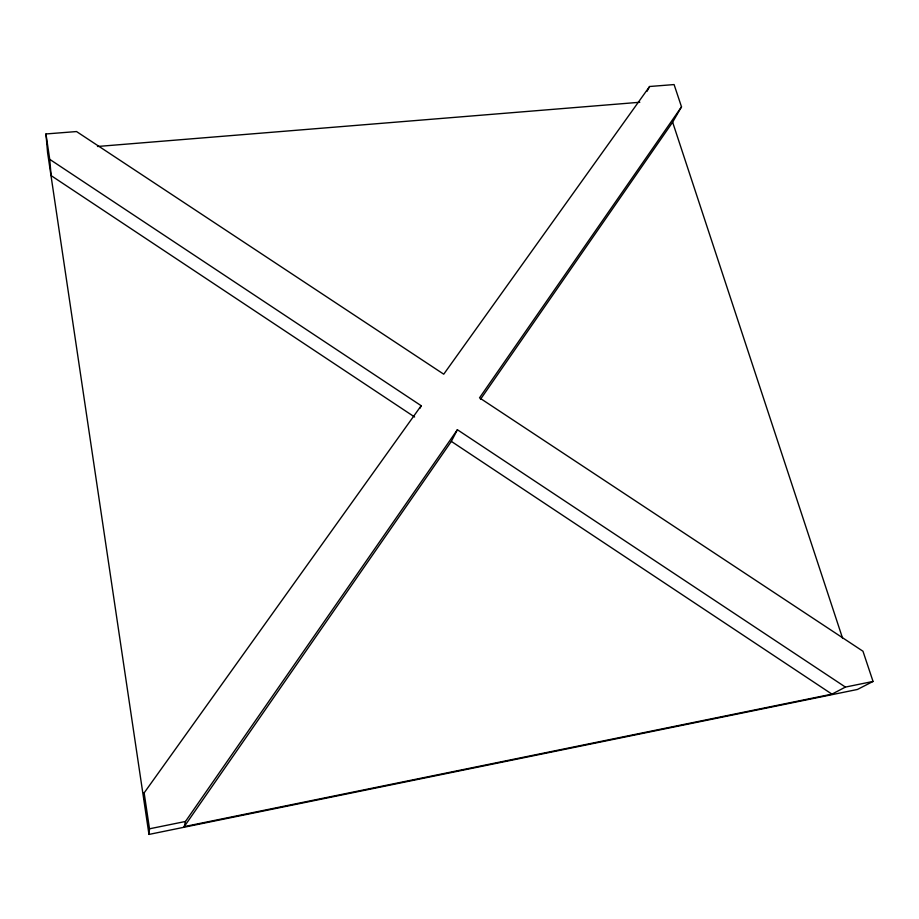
<?xml version="1.0" encoding="UTF-8"?>
<svg xmlns="http://www.w3.org/2000/svg" width="919" height="919" viewBox="0 0 919 919"><rect width="100%" height="100%" fill="white"/><g stroke="black" fill="none" stroke-linecap="round" stroke-linejoin="round"><path stroke-width="1.38" d="M143.801 798.634L144.145 792.89L421.189 405.716L49.729 159.343L45.95 133.956L76.541 131.555L443.739 374.194L649.595 86.501L674.086 84.571L681.507 106.834L672.628 122.181L480.488 399.317M681.507 106.834L479.523 397.847L862.975 651.238L873.05 681.45L857.45 689.457L148.97 834.429L149.498 828.8L144.145 792.89M845.411 687.079L831.948 694.144L184.237 826.618L185.477 821.471L457.386 429.724L845.411 687.079L873.05 681.45M420.109 408.128L421.189 405.716M184.237 826.618L451.332 441.384L457.386 429.724M647.022 91.314L649.595 86.501M149.498 828.8L185.477 821.471M97.483 146.489L639.808 102.262M414.607 416.996L51.131 175.621L49.729 159.343M451.332 441.384L831.948 694.144M672.628 122.181L842.643 638.441M148.97 834.429L47.581 152.611L45.95 133.956"/></g></svg>
